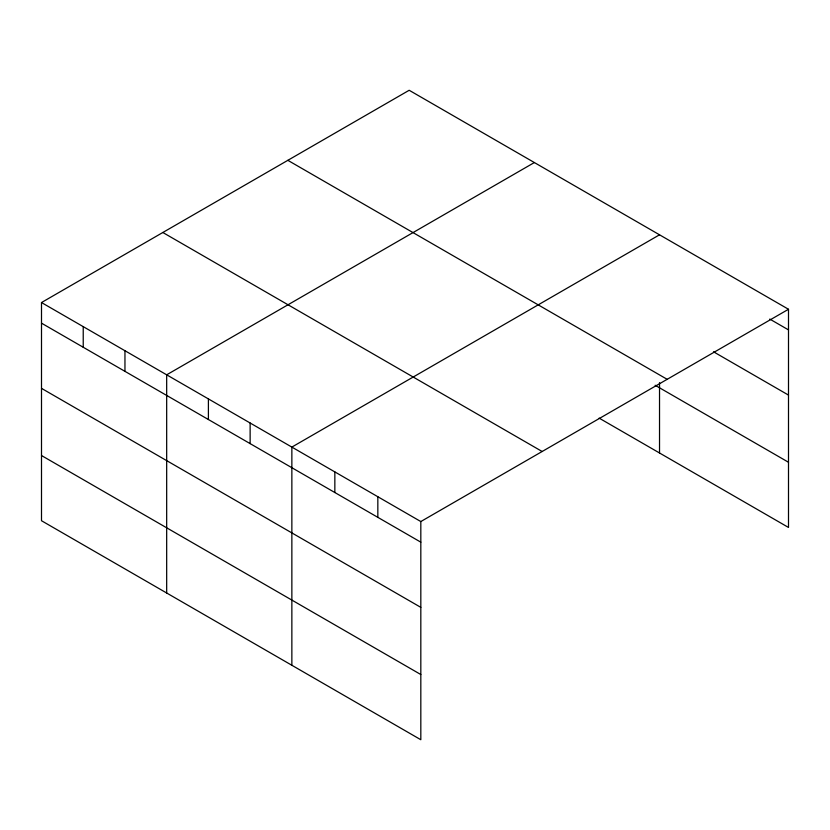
<?xml version="1.0" encoding="UTF-8"?>
<svg xmlns="http://www.w3.org/2000/svg" width="830" height="830" viewBox="0 0 830 830"><rect width="100%" height="100%" fill="white"/><g stroke="black" fill="none" stroke-linecap="round" stroke-linejoin="round"><path stroke-width="1.25" d="M420.82 607.363L420.82 521.551L41.5 302.545L41.5 520.732L420.82 739.727L420.82 607.363L41.5 388.357M599.136 418.123L788.5 527.455L788.5 309.268L409.18 90.273L41.5 302.545M534.354 162.545L166.674 374.818L166.674 593.004M659.528 234.807L291.859 447.09L291.859 665.266M420.82 521.551L788.5 309.268M769.763 319.073L788.5 329.894M713.541 351.806L788.5 395.09M287.844 160.325L667.164 379.32M655.14 385.265L788.5 462.258M162.836 232.493L542.156 451.499M41.5 323.161L420.82 542.166M41.5 455.535L420.82 674.531M659.528 382.63L659.528 452.993M377.837 496.724L377.837 517.349M334.843 471.907L334.843 492.522M250.131 422.999L250.131 443.614M208.403 398.908L208.403 419.524M124.957 350.727L124.957 371.342M83.228 326.636L83.228 347.251"/></g></svg>
